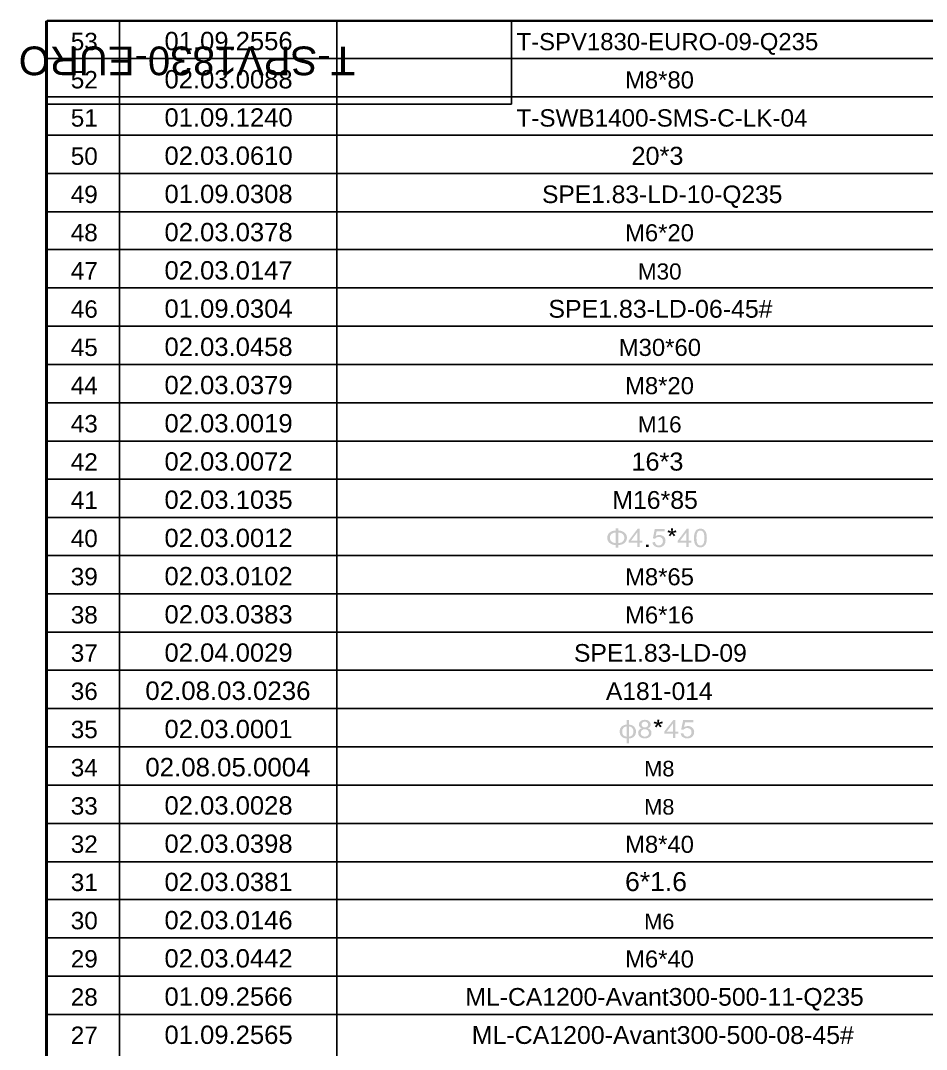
# Model space of a CAD drawing. Extents: x 3 to 592, y 5 to 207.
# Drawn here: x 299.5 to 387.1, y 105.4 to 204.9 of the extents above; entities that cross this region are included whole.
import ezdxf

# ---------------------------------------------------------------- set-up
doc = ezdxf.new("R2010")
doc.units = 0
doc.layers.get('0').update_dxf_attribs({"linetype": 'CONTINUOUS'})

msp = doc.modelspace()

# ---------------------------------------------------------------- hatches: boundary and pattern name
h = msp.add_hatch(color=7)
h.paths.add_polyline_path([(357.335067, 155.575384), (357.499915, 155.562981), (357.652154, 155.525774), (357.791783, 155.463763), (357.918804, 155.376946), (358.024112, 155.270992), (358.099396, 155.151499), (358.144604, 155.018363), (358.159685, 154.871482), (358.144811, 154.721913), (358.100223, 154.58733), (358.025972, 154.46763), (357.922111, 154.36271), (357.796124, 154.277427), (357.656288, 154.216638), (357.502602, 154.180241), (357.335067, 154.168131), (357.335067, 153.90906), (357.080406, 153.90906), (357.080406, 154.168131), (356.913086, 154.180137), (356.759254, 154.216225), (356.618961, 154.276497), (356.492259, 154.361056), (356.387356, 154.464728), (356.312425, 154.583127), (356.267466, 154.716306), (356.25248, 154.864316), (356.26769, 155.01615), (356.31339, 155.152533), (356.389681, 155.273516), (356.496669, 155.379151), (356.62493, 155.464925), (356.764973, 155.526257), (356.916798, 155.563093), (357.080406, 155.575384), (357.080406, 155.792562), (357.335067, 155.792562)])
h.paths.add_polyline_path([(357.335067, 154.366017), (357.462294, 154.374398), (357.574432, 154.399573), (357.671481, 154.441594), (357.75344, 154.500514), (357.818638, 154.573981), (357.865336, 154.660366), (357.893431, 154.759568), (357.902819, 154.871482), (357.893319, 154.978547), (357.864854, 155.074811), (357.817475, 155.160224), (357.751235, 155.234733), (357.668225, 155.295185), (357.571263, 155.33843), (357.460245, 155.364415), (357.335067, 155.373088)])
h.paths.add_polyline_path([(357.080406, 154.366017), (357.080406, 155.373088), (356.95596, 155.364311), (356.845519, 155.338017), (356.749031, 155.294255), (356.666443, 155.233079), (356.59997, 155.157821), (356.552617, 155.072538), (356.524281, 154.977126), (356.514859, 154.871482), (356.524376, 154.765338), (356.552962, 154.669324), (356.600668, 154.583437), (356.667545, 154.50768), (356.750426, 154.445547), (356.846897, 154.401295), (356.956908, 154.37482)])
h = msp.add_hatch(color=7)
h.paths.add_polyline_path([(359.646532, 154.395232), (359.388563, 154.395232), (359.388563, 153.973001), (359.153745, 153.973001), (359.153745, 154.395232), (358.32582, 154.395232), (358.32582, 154.595323), (359.195086, 155.740748), (359.388563, 155.740748), (359.388563, 154.595323), (359.646532, 154.595323)])
h.paths.add_polyline_path([(359.153745, 154.595323), (359.153745, 155.393483), (358.555125, 154.595323)])
h = msp.add_hatch(color=7)
h.dxf.hatch_style = 2
h.paths.add_polyline_path([(360.934918, 155.035193), (361.112685, 155.118288), (361.297066, 155.145987), (361.412391, 155.136186), (361.520171, 155.106851), (361.620302, 155.058085), (361.712683, 154.989993), (361.79018, 154.905347), (361.845663, 154.807679), (361.879029, 154.696988), (361.890174, 154.573274), (361.878908, 154.44677), (361.845112, 154.330188), (361.788785, 154.223528), (361.709927, 154.12679), (361.61287, 154.046166), (361.501912, 153.988642), (361.377001, 153.954165), (361.238086, 153.942684), (361.01574, 153.973759), (360.825226, 154.067259), (360.746971, 154.13722), (360.687422, 154.222219), (360.646477, 154.322204), (360.624032, 154.437124), (360.869323, 154.454212), (360.916314, 154.307795), (360.997205, 154.20396), (361.106277, 154.141948), (361.238086, 154.121278), (361.400006, 154.152353), (361.528025, 154.245852), (361.611121, 154.385103), (361.63882, 154.552879), (361.610363, 154.718657), (361.525269, 154.845575), (361.39532, 154.92619), (361.233125, 154.953062), (361.126784, 154.942425), (361.033516, 154.910549), (360.953375, 154.857486), (360.886411, 154.783287), (360.664822, 154.807541), (360.851133, 155.716495), (361.799223, 155.716495), (361.799223, 155.507033), (361.037995, 155.507033)])
h = msp.add_hatch(color=7)
h.dxf.hatch_style = 2
h.paths.add_polyline_path([(362.947719, 155.41498), (362.6214, 155.348834), (362.658503, 155.315434), (362.70863, 155.266427), (362.771778, 155.201711), (362.847949, 155.121182), (362.690853, 155.017003), (362.607275, 155.12945), (362.511708, 155.276625), (362.421171, 155.127797), (362.341382, 155.017003), (362.188696, 155.121182), (362.273859, 155.214811), (362.338351, 155.283997), (362.382172, 155.328689), (362.405323, 155.348834), (362.230795, 155.382734), (362.085619, 155.41498), (362.147355, 155.58751), (362.254842, 155.549778), (362.340831, 155.517575), (362.405323, 155.49085), (362.448318, 155.46955), (362.428474, 155.64904), (362.42186, 155.771065), (362.608171, 155.771065), (362.602383, 155.647386), (362.58502, 155.499316), (362.578405, 155.471755), (362.716898, 155.528806), (362.885983, 155.58751)])
h = msp.add_hatch(color=7)
h.paths.add_polyline_path([(364.397157, 154.395232), (364.139188, 154.395232), (364.139188, 153.973001), (363.90437, 153.973001), (363.90437, 154.395232), (363.076445, 154.395232), (363.076445, 154.595323), (363.945711, 155.740748), (364.139188, 155.740748), (364.139188, 154.595323), (364.397157, 154.595323)])
h.paths.add_polyline_path([(363.90437, 154.595323), (363.90437, 155.393483), (363.30575, 154.595323)])
h = msp.add_hatch(color=7)
h.paths.add_polyline_path([(365.262328, 155.749016), (365.408261, 155.734884), (365.534757, 155.692491), (365.64181, 155.621844), (365.729414, 155.522949), (365.797561, 155.395813), (365.846246, 155.240443), (365.875461, 155.056844), (365.885201, 154.845023), (365.87509, 154.631083), (365.844824, 154.446495), (365.794509, 154.291259), (365.724246, 154.165375), (365.634941, 154.067793), (365.52822, 153.998219), (365.404033, 153.956551), (365.262328, 153.942684), (365.116418, 153.956768), (364.989984, 153.999029), (364.883019, 154.069479), (364.795517, 154.168131), (364.727471, 154.294999), (364.678875, 154.450095), (364.649722, 154.633432), (364.640006, 154.845023), (364.650039, 155.05874), (364.680175, 155.243414), (364.730465, 155.398943), (364.800961, 155.525223), (364.890257, 155.622978), (364.996918, 155.69293), (365.120941, 155.734978)])
h.paths.add_polyline_path([(365.262328, 154.121278), (365.350892, 154.131828), (365.428037, 154.163515), (365.493709, 154.216388), (365.547857, 154.290501), (365.589905, 154.388695), (365.620066, 154.513812), (365.638239, 154.665904), (365.64432, 154.845023), (365.63364, 155.083906), (365.601876, 155.266152), (365.548477, 155.400166), (365.473994, 155.494906), (365.377738, 155.551475), (365.259572, 155.570423), (365.170792, 155.559588), (365.093794, 155.527152), (365.028578, 155.473219), (364.975145, 155.397892), (364.933588, 155.298794), (364.903969, 155.173548), (364.886235, 155.022256), (364.880336, 154.845023), (364.891084, 154.608139), (364.92333, 154.426651), (364.976729, 154.291879), (365.051212, 154.196794), (365.146228, 154.140019)])
h = msp.add_hatch(color=7)
h.dxf.hatch_style = 2
h.paths.add_polyline_path([(360.27468, 153.973001), (360.00679, 153.973001), (360.00679, 154.219945), (360.27468, 154.219945)])
h = msp.add_hatch(color=7)
h.paths.add_polyline_path([(358.366942, 136.797243), (358.513307, 136.777399), (358.643239, 136.737712), (358.756841, 136.678181), (358.854216, 136.598806), (358.932033, 136.502386), (358.987679, 136.391755), (359.021105, 136.266965), (359.032259, 136.128068), (359.021105, 135.989575), (358.987679, 135.865138), (358.932033, 135.754757), (358.854216, 135.658432), (358.756841, 135.57873), (358.643239, 135.518975), (358.513307, 135.479063), (358.366942, 135.458892), (358.366942, 134.996974), (358.124407, 134.996974), (358.124407, 135.458892), (357.977646, 135.479063), (357.847422, 135.518975), (357.733734, 135.57873), (357.636582, 135.658432), (357.558533, 135.754757), (357.502912, 135.865138), (357.469615, 135.989575), (357.458539, 136.128068), (357.469615, 136.266965), (357.502912, 136.391755), (357.558533, 136.502386), (357.636582, 136.598806), (357.733734, 136.678181), (357.847422, 136.737712), (357.977646, 136.777399), (358.124407, 136.797243), (358.124407, 137.256957), (358.366942, 137.256957)])
h.paths.add_polyline_path([(358.366942, 135.637486), (358.54998, 135.682979), (358.680721, 135.779837), (358.759166, 135.928166), (358.785315, 136.128068), (358.759166, 136.32846), (358.680721, 136.477331), (358.54998, 136.57463), (358.366942, 136.620303)])
h.paths.add_polyline_path([(358.124407, 135.637486), (358.124407, 136.620303), (357.940732, 136.57463), (357.809663, 136.477331), (357.731098, 136.32846), (357.704933, 136.128068), (357.731098, 135.928166), (357.809663, 135.779837), (357.940732, 135.682979)])
h = msp.add_hatch(color=7)
h.paths.add_polyline_path([(360.16804, 136.445568), (360.328736, 136.37726), (360.443647, 136.279032), (360.51267, 136.150934), (360.5357, 135.99302), (360.524349, 135.883664), (360.490363, 135.783765), (360.433846, 135.693271), (360.354902, 135.61213), (360.257965, 135.544934), (360.148265, 135.497064), (360.025852, 135.468418), (359.890778, 135.458892), (359.754034, 135.468513), (359.630674, 135.497408), (359.520646, 135.545631), (359.423899, 135.613233), (359.345041, 135.695174), (359.288713, 135.787141), (359.254917, 135.88903), (359.243652, 136.000737), (359.26887, 136.15742), (359.344524, 136.293432), (359.462897, 136.394305), (359.616824, 136.445568), (359.488047, 136.503092), (359.396063, 136.580547), (359.340872, 136.682289), (359.322475, 136.808267), (359.332191, 136.901888), (359.361336, 136.98755), (359.409912, 137.065151), (359.477918, 137.134587), (359.561642, 137.191741), (359.657408, 137.232565), (359.765265, 137.25706), (359.885266, 137.265225), (360.006904, 137.256758), (360.116294, 137.231394), (360.213386, 137.189183), (360.298126, 137.130177), (360.366942, 137.05895), (360.416224, 136.980798), (360.445869, 136.895618), (360.455774, 136.803306), (360.437791, 136.683529), (360.38384, 136.584681), (360.293923, 136.506813)])
h.paths.add_polyline_path([(359.890778, 136.531006), (360.014802, 136.550436), (360.117328, 136.608727), (360.185816, 136.696095), (360.20883, 136.803306), (360.185403, 136.913205), (360.115674, 137.0045), (360.012321, 137.066029), (359.887471, 137.086631), (359.761449, 137.066374), (359.659819, 137.005602), (359.592846, 136.917546), (359.570522, 136.815433), (359.593398, 136.69768), (359.662575, 136.607625), (359.765928, 136.550092)])
h.paths.add_polyline_path([(359.890778, 135.637486), (360.046772, 135.662015), (360.174654, 135.736154), (360.259748, 135.849911), (360.288205, 135.99302), (360.258852, 136.136818), (360.170796, 136.252091), (360.040847, 136.328021), (359.885266, 136.353515), (359.725758, 136.32747), (359.599737, 136.249335), (359.517399, 136.134407), (359.490045, 135.997981), (359.518226, 135.856939), (359.603044, 135.741115), (359.731201, 135.663255)])
h = msp.add_hatch(color=7)
h.dxf.hatch_style = 2
h.paths.add_polyline_path([(361.630204, 136.931188), (361.295066, 136.865042), (361.333117, 136.831642), (361.3845, 136.782636), (361.44932, 136.71792), (361.527678, 136.637391), (361.366172, 136.533211), (361.280596, 136.645659), (361.182618, 136.792833), (361.0896, 136.644005), (361.007331, 136.533211), (360.850786, 136.637391), (360.938128, 136.73102), (361.004231, 136.800206), (361.049146, 136.844897), (361.072926, 136.865042), (360.893574, 136.898942), (360.744402, 136.931188), (360.807791, 137.103719), (360.918275, 137.065986), (361.006642, 137.033783), (361.072891, 137.007058), (361.117023, 136.985759), (361.096697, 137.165248), (361.090014, 137.287273), (361.281836, 137.287273), (361.275704, 137.163594), (361.257583, 137.015524), (361.250968, 136.987964), (361.393182, 137.045014), (361.566815, 137.103719)])
h = msp.add_hatch(color=7)
h.paths.add_polyline_path([(363.118838, 135.91144), (362.853703, 135.91144), (362.853703, 135.489209), (362.612271, 135.489209), (362.612271, 135.91144), (361.762297, 135.91144), (361.762297, 136.111531), (362.655266, 137.256957), (362.853703, 137.256957), (362.853703, 136.111531), (363.118838, 136.111531)])
h.paths.add_polyline_path([(362.612271, 136.111531), (362.612271, 136.909691), (361.997666, 136.111531)])
h = msp.add_hatch(color=7)
h.dxf.hatch_style = 2
h.paths.add_polyline_path([(363.679215, 136.551401), (363.862011, 136.634497), (364.051836, 136.662195), (364.170279, 136.652394), (364.280866, 136.623059), (364.383599, 136.574294), (364.478477, 136.506201), (364.558145, 136.421555), (364.615178, 136.323887), (364.649474, 136.213196), (364.660929, 136.089483), (364.649354, 135.962979), (364.614627, 135.846397), (364.556749, 135.739737), (364.475721, 135.642998), (364.375985, 135.562374), (364.261987, 135.50485), (364.133726, 135.470373), (363.991203, 135.458892), (363.762655, 135.489967), (363.566767, 135.583467), (363.486574, 135.653428), (363.425449, 135.738427), (363.383445, 135.838413), (363.360612, 135.953332), (363.611966, 135.97042), (363.660473, 135.824004), (363.743707, 135.720168), (363.855673, 135.658157), (363.991203, 135.637486), (364.157118, 135.668561), (364.288308, 135.762061), (364.373884, 135.901311), (364.402409, 136.069088), (364.373126, 136.234866), (364.285552, 136.361783), (364.152433, 136.442398), (363.986242, 136.46927), (363.876886, 136.458633), (363.781121, 136.426757), (363.698895, 136.373694), (363.630157, 136.299496), (363.401953, 136.323749), (363.593776, 137.232703), (364.567223, 137.232703), (364.567223, 137.023241), (363.785599, 137.023241)])

# ---------------------------------------------------------------- linework, layer by layer
at = {"color": 9}
for points in [[(588.994237, 204.822778), (301.974237, 204.822778)], [(301.974237, 204.822778), (301.974237, 5.221111)]]:
    msp.add_lwpolyline(points, dxfattribs=at)
at = {"color": 7}
for points in [[(302.115348, 204.893333), (302.115348, 5.221111)], [(473.988681, 204.893333), (302.115348, 204.893333)], [(309.100348, 204.893333), (309.100348, 8.925278)], [(330.125904, 204.893333), (330.125904, 8.925278)], [(346.988681, 196.814722), (346.988681, 204.822778)], [(302.115348, 201.224444), (473.988681, 201.224444)], [(302.115348, 197.520278), (473.988681, 197.520278)], [(301.974237, 196.814722), (346.988681, 196.814722)], [(302.115348, 193.816111), (473.988681, 193.816111)], [(302.115348, 190.111944), (473.988681, 190.111944)], [(302.115348, 186.407778), (473.988681, 186.407778)], [(302.115348, 182.738889), (473.988681, 182.738889)], [(302.115348, 179.034722), (473.988681, 179.034722)], [(302.115348, 175.330556), (473.988681, 175.330556)], [(302.115348, 171.626389), (473.988681, 171.626389)], [(302.115348, 167.922222), (473.988681, 167.922222)], [(302.115348, 164.218056), (473.988681, 164.218056)], [(302.115348, 160.549167), (473.988681, 160.549167)], [(302.115348, 156.845), (473.988681, 156.845)], [(302.115348, 153.140833), (473.988681, 153.140833)], [(302.115348, 149.436667), (473.988681, 149.436667)], [(302.115348, 145.7325), (473.988681, 145.7325)], [(302.115348, 142.063611), (473.988681, 142.063611)], [(302.115348, 138.359444), (473.988681, 138.359444)], [(302.115348, 134.655278), (473.988681, 134.655278)], [(302.115348, 130.951111), (473.988681, 130.951111)], [(302.115348, 127.246944), (473.988681, 127.246944)], [(302.115348, 123.542778), (473.988681, 123.542778)], [(302.115348, 119.873889), (473.988681, 119.873889)], [(302.115348, 116.169722), (473.988681, 116.169722)], [(302.115348, 112.465556), (473.988681, 112.465556)], [(302.115348, 108.761389), (473.988681, 108.761389)]]:
    msp.add_lwpolyline(points, dxfattribs=at)

# ---------------------------------------------------------------- texts
at = {"color": 7, "attachment_point": 1}
for s, insert, char_height in [('{\\fArialUnicodeMS|b0|i0|c0;53}', (304.397432, 203.711886), 1.681031), ('{\\fArialUnicodeMS|b0|i0|c0;01.09.2556}', (313.457824, 203.802817), 1.771962), ('{\\fArialUnicodeMS|b0|i0|c0;T-SPV1830-EURO-09-Q235}', (347.484297, 203.68617), 1.655315), ('{\\fArialUnicodeMS|b0|i0|c0;52}', (304.397432, 200.015135), 1.681031), ('{\\fArialUnicodeMS|b0|i0|c0;02.03.0088}', (313.457824, 200.106066), 1.771962), ('{\\fArialUnicodeMS|b0|i0|c0;M8*80}', (357.979436, 199.982832), 1.648728), ('{\\fArialUnicodeMS|b0|i0|c0;51}', (304.397432, 196.318375), 1.681031), ('{\\fArialUnicodeMS|b0|i0|c0;01.09.1240}', (313.457824, 196.409306), 1.771962), ('{\\fArialUnicodeMS|b0|i0|c0;T-SWB1400-SMS-C-LK-04 }', (347.484297, 196.315086), 1.677741), ('{\\fArialUnicodeMS|b0|i0|c0;50}', (304.397432, 192.621615), 1.681031), ('{\\fArialUnicodeMS|b0|i0|c0;02.03.0610}', (313.457824, 192.712547), 1.771962), ('{\\fArialUnicodeMS|b0|i0|c0;20*3}', (358.596797, 192.688522), 1.747937), ('{\\fArialUnicodeMS|b0|i0|c0;49}', (304.397432, 188.924856), 1.681031), ('{\\fArialUnicodeMS|b0|i0|c0;01.09.0308}', (313.457824, 189.015787), 1.771962), ('{\\fArialUnicodeMS|b0|i0|c0;SPE1.83-LD-10-Q235}', (349.953742, 188.944163), 1.700338), ('{\\fArialUnicodeMS|b0|i0|c0;48}', (304.397432, 185.228096), 1.681031), ('{\\fArialUnicodeMS|b0|i0|c0;02.03.0378}', (313.457824, 185.319027), 1.771962), ('{\\fArialUnicodeMS|b0|i0|c0;M6*20}', (357.979436, 185.195793), 1.648728), ('{\\fArialUnicodeMS|b0|i0|c0;47}', (304.397432, 181.531336), 1.681031), ('{\\fArialUnicodeMS|b0|i0|c0;02.03.0147}', (313.457824, 181.622267), 1.771962), ('{\\fArialUnicodeMS|b0|i0|c0;M30}', (359.214158, 181.407037), 1.556732), ('{\\fArialUnicodeMS|b0|i0|c0;46}', (304.397432, 177.834585), 1.681031), ('{\\fArialUnicodeMS|b0|i0|c0;01.09.0304}', (313.457824, 177.925516), 1.771962), ('{\\fArialUnicodeMS|b0|i0|c0;SPE1.83-LD-06-45#}', (350.571103, 177.875898), 1.722343), ('{\\fArialUnicodeMS|b0|i0|c0;02.03.0458}', (313.457824, 174.228757), 1.771962), ('{\\fArialUnicodeMS|b0|i0|c0;45}', (304.397432, 174.137825), 1.681031), ('{\\fArialUnicodeMS|b0|i0|c0;M30*60}', (357.362075, 174.110778), 1.653983), ('{\\fArialUnicodeMS|b0|i0|c0;44}', (304.397432, 170.441066), 1.681031), ('{\\fArialUnicodeMS|b0|i0|c0;02.03.0379}', (313.457824, 170.531997), 1.771962), ('{\\fArialUnicodeMS|b0|i0|c0;M8*20}', (357.979436, 170.408763), 1.648728), ('{\\fArialUnicodeMS|b0|i0|c0;43}', (304.397432, 166.744306), 1.681031), ('{\\fArialUnicodeMS|b0|i0|c0;02.03.0019}', (313.457824, 166.835237), 1.771962), ('{\\fArialUnicodeMS|b0|i0|c0;M16}', (359.214158, 166.620007), 1.556732), ('{\\fArialUnicodeMS|b0|i0|c0;42}', (304.397432, 163.047546), 1.681031), ('{\\fArialUnicodeMS|b0|i0|c0;02.03.0072}', (313.457824, 163.138478), 1.771962), ('{\\fArialUnicodeMS|b0|i0|c0;16*3}', (358.596797, 163.114453), 1.747937), ('{\\fArialUnicodeMS|b0|i0|c0;41}', (304.397432, 159.350787), 1.681031), ('{\\fArialUnicodeMS|b0|i0|c0;02.03.1035}', (313.457824, 159.441718), 1.771962), ('{\\fArialUnicodeMS|b0|i0|c0;M16*85 }', (356.744714, 159.388286), 1.71853), ('{\\fArialUnicodeMS|b0|i0|c0;40}', (304.397432, 155.654036), 1.681031), ('{\\fArialUnicodeMS|b0|i0|c0;02.03.0012}', (313.457824, 155.744967), 1.771962), ('{\\fArialUnicodeMS|b0|i0|c0;39}', (304.397432, 151.957276), 1.681031), ('{\\fArialUnicodeMS|b0|i0|c0;02.03.0102}', (313.457824, 152.048207), 1.771962), ('{\\fArialUnicodeMS|b0|i0|c0;M8*65}', (357.979436, 151.924973), 1.648728), ('{\\fArialUnicodeMS|b0|i0|c0;38}', (304.397432, 148.260516), 1.681031), ('{\\fArialUnicodeMS|b0|i0|c0;02.03.0383}', (313.457824, 148.351447), 1.771962), ('{\\fArialUnicodeMS|b0|i0|c0;M6*16}', (357.979436, 148.228214), 1.648728), ('{\\fArialUnicodeMS|b0|i0|c0;37}', (304.397432, 144.563756), 1.681031), ('{\\fArialUnicodeMS|b0|i0|c0;02.04.0029}', (313.457824, 144.654688), 1.771962), ('{\\fArialUnicodeMS|b0|i0|c0;SPE1.83-LD-09}', (353.040547, 144.590548), 1.707822), ('{\\fArialUnicodeMS|b0|i0|c0;36}', (304.397432, 140.866997), 1.681031), ('{\\fArialUnicodeMS|b0|i0|c0;02.08.03.0236}', (311.605741, 140.973269), 1.787304), ('{\\fArialUnicodeMS|b0|i0|c0;A181-014}', (356.127353, 140.888568), 1.702603), ('{\\fArialUnicodeMS|b0|i0|c0;35}', (304.397432, 137.170237), 1.681031), ('{\\fArialUnicodeMS|b0|i0|c0;02.03.0001}', (313.457824, 137.261168), 1.771962), ('{\\fArialUnicodeMS|b0|i0|c0;34}', (304.397432, 133.473486), 1.681031), ('{\\fArialUnicodeMS|b0|i0|c0;02.08.05.0004}', (311.605741, 133.579759), 1.787304), ('{\\fArialUnicodeMS|b0|i0|c0;M8}', (359.831519, 133.296555), 1.5041), ('{\\fArialUnicodeMS|b0|i0|c0;33}', (304.397432, 129.776726), 1.681031), ('{\\fArialUnicodeMS|b0|i0|c0;02.03.0028}', (313.457824, 129.867657), 1.771962), ('{\\fArialUnicodeMS|b0|i0|c0;M8}', (359.831519, 129.599795), 1.5041), ('{\\fArialUnicodeMS|b0|i0|c0;32}', (304.397432, 126.079966), 1.681031), ('{\\fArialUnicodeMS|b0|i0|c0;02.03.0398}', (313.457824, 126.170898), 1.771962), ('{\\fArialUnicodeMS|b0|i0|c0;M8*40}', (357.979436, 126.047664), 1.648728), ('{\\fArialUnicodeMS|b0|i0|c0;31}', (304.397432, 122.383207), 1.681031), ('{\\fArialUnicodeMS|b0|i0|c0;02.03.0381}', (313.457824, 122.474138), 1.771962), ('{\\fArialUnicodeMS|b0|i0|c0;6*1.6}', (357.979436, 122.536409), 1.834233), ('{\\fArialUnicodeMS|b0|i0|c0;30}', (304.397432, 118.686447), 1.681031), ('{\\fArialUnicodeMS|b0|i0|c0;02.03.0146}', (313.457824, 118.777378), 1.771962), ('{\\fArialUnicodeMS|b0|i0|c0;M6}', (359.831519, 118.509516), 1.5041), ('{\\fArialUnicodeMS|b0|i0|c0;29}', (304.397432, 114.989687), 1.681031), ('{\\fArialUnicodeMS|b0|i0|c0;02.03.0442}', (313.457824, 115.080619), 1.771962), ('{\\fArialUnicodeMS|b0|i0|c0;M6*40}', (357.979436, 114.957385), 1.648728), ('{\\fArialUnicodeMS|b0|i0|c0;28}', (304.397432, 111.292928), 1.681031), ('{\\fArialUnicodeMS|b0|i0|c0;01.09.2566}', (313.457824, 111.383859), 1.771962), ('{\\fArialUnicodeMS|b0|i0|c0;ML-CA1200-Avant300-500-11-Q235}', (342.545408, 111.321983), 1.710086), ('{\\fArialUnicodeMS|b0|i0|c0;27}', (304.397432, 107.596168), 1.681031), ('{\\fArialUnicodeMS|b0|i0|c0;01.09.2565}', (313.457824, 107.687099), 1.771962), ('{\\fArialUnicodeMS|b0|i0|c0;ML-CA1200-Avant300-500-08-45#}', (343.162769, 107.638589), 1.723452)]:
    msp.add_mtext(s, dxfattribs=dict(at, insert=insert, char_height=char_height))
at = {"color": 7, "insert": (331.896037, 199.610459), "char_height": 2.775577, "attachment_point": 1, "rotation": 180}
msp.add_mtext('{\\fArialUnicodeMS|b0|i0|c0;T-SPV1830-EURO}', dxfattribs=at)

doc.saveas('drawing.dxf')
